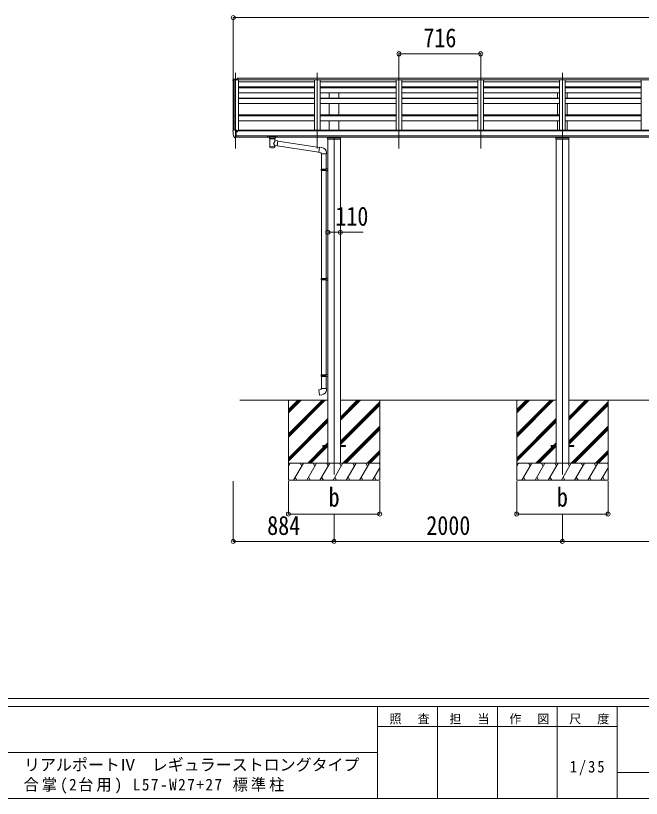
# Model space of a CAD drawing. Units: millimetres at full size, sheet at 1:35. Extents: x -9783 to 9892, y -6828 to 6752.
# Drawn here: x 36 to 5517, y -6828 to 23 of the extents above; entities that cross this region are included whole.
import ezdxf
from ezdxf.enums import TextEntityAlignment as Align

# ---------------------------------------------------------------- set-up
doc = ezdxf.new("R2010")
doc.units = ezdxf.units.MM
doc.header["$LTSCALE"] = 35
doc.header["$PDMODE"] = 32
doc.header["$PDSIZE"] = 35
for name, color, linetype, lineweight in [('0-0_0', 7, 'Continuous', 9), ('0-1_本体', 4, 'Continuous', 9), ('0-2_部品', 7, 'Continuous', 9), ('0-8_PARTS2', 2, 'Continuous', 9), ('0-A_寸法', 6, 'Continuous', 9), ('F-0_240', 7, 'Continuous', 9)]:
    doc.layers.add(name, color=color, linetype=linetype, lineweight=lineweight)
doc.styles.add('ＭＳ ゴシック', font='')
doc.styles.get('ＭＳ ゴシック').set_extended_font_data('MS Gothic')

msp = doc.modelspace()

# ---------------------------------------------------------------- linework, layer by layer
at = {"layer": '0-0_0'}
for p, q in [((1999.85, -3343.17), (2770.85, -3343.17)), ((2425.85, -3343.17), (2425.85, -4043.17)), ((2425.85, -3637.35), (2720.03, -3343.17)), ((2425.85, -3651.49), (2734.17, -3343.17)), ((2425.85, -3665.63), (2748.31, -3343.17)), ((2425.85, -3453.5), (2536.18, -3343.17)), ((2425.85, -3439.36), (2522.04, -3343.17)), ((2425.85, -3425.22), (2507.9, -3343.17)), ((2880.85, -3519), (3056.68, -3343.17)), ((2880.85, -3504.86), (3042.54, -3343.17)), ((2880.85, -3490.72), (3028.4, -3343.17)), ((2880.85, -3343.17), (4770.85, -3343.17)), ((3225.85, -3343.17), (3225.85, -4043.17)), ((4425.85, -3343.17), (4425.85, -4043.17)), ((4425.85, -3637.35), (4720.03, -3343.17)), ((4425.85, -3651.49), (4734.17, -3343.17)), ((4425.85, -3665.63), (4748.31, -3343.17)), ((4425.85, -3453.5), (4536.18, -3343.17)), ((4425.85, -3439.36), (4522.04, -3343.17)), ((4425.85, -3425.22), (4507.9, -3343.17)), ((4880.85, -3519), (5056.68, -3343.17)), ((4880.85, -3504.86), (5042.54, -3343.17)), ((4880.85, -3490.72), (5028.4, -3343.17)), ((4880.85, -3343.17), (6770.85, -3343.17)), ((5225.85, -3343.17), (5225.85, -4043.17)), ((2880.85, -3702.85), (3225.85, -3357.85)), ((2880.85, -3716.99), (3225.85, -3371.99)), ((2880.85, -3731.13), (3225.85, -3386.14)), ((4880.85, -3702.85), (5225.85, -3357.85)), ((4880.85, -3716.99), (5225.85, -3371.99)), ((4880.85, -3731.13), (5225.85, -3386.14)), ((2425.85, -3849.48), (2770.85, -3504.48)), ((2425.85, -3863.62), (2770.85, -3518.63)), ((2425.85, -3877.77), (2770.85, -3532.77)), ((4425.85, -3849.48), (4770.85, -3504.48)), ((4425.85, -3863.62), (4770.85, -3518.63)), ((4425.85, -3877.77), (4770.85, -3532.77)), ((2902.66, -3893.17), (3225.85, -3569.98)), ((2916.8, -3893.17), (3225.85, -3584.12)), ((2930.94, -3893.17), (3225.85, -3598.27)), ((4902.66, -3893.17), (5225.85, -3569.98)), ((4916.8, -3893.17), (5225.85, -3584.12)), ((4930.94, -3893.17), (5225.85, -3598.27)), ((2594.29, -3893.17), (2739.79, -3747.67)), ((2608.43, -3893.17), (2753.93, -3747.67)), ((2622.58, -3893.17), (2768.08, -3747.67)), ((2748.79, -3738.67), (2770.85, -3716.61)), ((2762.93, -3738.67), (2770.85, -3730.76)), ((4594.29, -3893.17), (4739.79, -3747.67)), ((4608.43, -3893.17), (4753.93, -3747.67)), ((4622.58, -3893.17), (4768.08, -3747.67)), ((4748.79, -3738.67), (4770.85, -3716.61)), ((4762.93, -3738.67), (4770.85, -3730.76)), ((3114.79, -3893.17), (3225.85, -3782.11)), ((3128.93, -3893.17), (3225.85, -3796.26)), ((3143.08, -3893.17), (3225.85, -3810.4)), ((5114.79, -3893.17), (5225.85, -3782.11)), ((5128.93, -3893.17), (5225.85, -3796.26)), ((5143.08, -3893.17), (5225.85, -3810.4)), ((3225.85, -3893.17), (2425.85, -3893.17)), ((2425.85, -3920.67), (2441.73, -3893.17)), ((2470.6, -4043.17), (2557.2, -3893.17)), ((2542.2, -3919.15), (2527.2, -3893.17)), ((2586.07, -4043.17), (2672.67, -3893.17)), ((2657.67, -3919.15), (2642.67, -3893.17)), ((2701.54, -4043.17), (2788.14, -3893.17)), ((2773.14, -3919.15), (2758.14, -3893.17)), ((2817.01, -4043.17), (2903.61, -3893.17)), ((2888.61, -3919.15), (2873.61, -3893.17)), ((2932.48, -4043.17), (3019.08, -3893.17)), ((3004.08, -3919.15), (2989.08, -3893.17)), ((3047.95, -4043.17), (3134.55, -3893.17)), ((3104.55, -3893.17), (3119.55, -3919.15)), ((3220.02, -3893.17), (3225.85, -3903.27)), ((5225.85, -3893.17), (4425.85, -3893.17)), ((4425.85, -3920.67), (4441.73, -3893.17)), ((4470.6, -4043.17), (4557.2, -3893.17)), ((4542.2, -3919.15), (4527.2, -3893.17)), ((4586.07, -4043.17), (4672.67, -3893.17)), ((4657.67, -3919.15), (4642.67, -3893.17)), ((4701.54, -4043.17), (4788.14, -3893.17)), ((4773.14, -3919.15), (4758.14, -3893.17)), ((4817.01, -4043.17), (4903.61, -3893.17)), ((4888.61, -3919.15), (4873.61, -3893.17)), ((4932.48, -4043.17), (5019.08, -3893.17)), ((5004.08, -3919.15), (4989.08, -3893.17)), ((5047.95, -4043.17), (5134.55, -3893.17)), ((5104.55, -3893.17), (5119.55, -3919.15)), ((5220.02, -3893.17), (5225.85, -3903.27)), ((3163.42, -4043.17), (3225.85, -3935.03)), ((5163.42, -4043.17), (5225.85, -3935.03)), ((2485.6, -4017.19), (2500.59, -4043.17)), ((2601.07, -4017.19), (2616.06, -4043.17)), ((2716.54, -4017.19), (2731.54, -4043.17)), ((2832.01, -4017.19), (2847.01, -4043.17)), ((2947.48, -4017.19), (2962.47, -4043.17)), ((3062.95, -4017.19), (3077.94, -4043.17)), ((3178.42, -4017.19), (3193.41, -4043.17)), ((4485.6, -4017.19), (4500.59, -4043.17)), ((4601.07, -4017.19), (4616.06, -4043.17)), ((4716.54, -4017.19), (4731.54, -4043.17)), ((4832.01, -4017.19), (4847.01, -4043.17)), ((4947.48, -4017.19), (4962.47, -4043.17)), ((5062.95, -4017.19), (5077.94, -4043.17)), ((5178.42, -4017.19), (5193.41, -4043.17)), ((2425.85, -4043.17), (3225.85, -4043.17)), ((4425.85, -4043.17), (5225.85, -4043.17))]:
    msp.add_line(p, q, dxfattribs=at)
at = {"layer": '0-1_本体'}
for p, q in [((1941.86, -541.42), (1941.85, -983.56)), ((1942.8, -540.53), (1950.63, -540.12)), ((1950.85, -540.2), (1950.85, -977.01)), ((1950.93, -540.31), (1951.55, -541.93)), ((7672.85, -540.11), (1981.35, -540.11)), ((1986.85, -540.11), (1986.85, -986.84)), ((2652.85, -540.11), (2652.85, -980.42)), ((2652.85, -540.11), (2702.85, -540.11)), ((2702.85, -540.11), (2702.85, -980.42)), ((3368.85, -540.11), (3368.85, -980.42)), ((3368.85, -540.11), (3418.85, -540.11)), ((3418.85, -540.11), (3418.85, -980.42)), ((4084.85, -540.11), (4084.85, -980.42)), ((4084.85, -540.11), (4134.85, -540.11)), ((4134.85, -540.11), (4134.85, -980.42)), ((4800.85, -540.11), (4800.85, -980.42)), ((4800.85, -540.11), (4850.85, -540.11)), ((4850.85, -540.11), (4850.85, -980.42)), ((5516.85, -540.11), (5516.85, -980.42)), ((5516.85, -540.11), (5566.85, -540.11)), ((1986.85, -556.65), (2652.85, -556.65)), ((1986.85, -600.23), (2652.85, -600.23)), ((1986.85, -602.6), (2652.85, -602.6)), ((2652.85, -605.56), (1986.85, -605.56)), ((2652.85, -608.23), (1986.85, -608.23)), ((2702.85, -556.65), (3368.85, -556.65)), ((2702.85, -600.23), (3368.85, -600.23)), ((2702.85, -602.6), (3368.85, -602.6)), ((3368.85, -605.56), (2702.85, -605.56)), ((3368.85, -608.23), (2702.85, -608.23)), ((2783.35, -605.56), (2783.35, -602.6)), ((2868.35, -605.56), (2868.35, -602.6)), ((3418.85, -556.65), (4084.85, -556.65)), ((3418.85, -600.23), (4084.85, -600.23)), ((3418.85, -602.6), (4084.85, -602.6)), ((4084.85, -605.56), (3418.85, -605.56)), ((4084.85, -608.23), (3418.85, -608.23)), ((4134.85, -556.65), (4800.85, -556.65)), ((4134.85, -600.23), (4800.85, -600.23)), ((4134.85, -602.6), (4800.85, -602.6)), ((4800.85, -605.56), (4134.85, -605.56)), ((4800.85, -608.23), (4134.85, -608.23)), ((4783.35, -605.56), (4783.35, -602.6)), ((4850.85, -556.65), (5516.85, -556.65)), ((4850.85, -600.23), (5516.85, -600.23)), ((4850.85, -602.6), (5516.85, -602.6)), ((5516.85, -605.56), (4850.85, -605.56)), ((5516.85, -608.23), (4850.85, -608.23)), ((4868.35, -605.56), (4868.35, -602.6)), ((2652.85, -653), (1986.85, -653)), ((3368.85, -653), (2702.85, -653)), ((2783.35, -698.42), (2783.35, -653)), ((2868.35, -698.42), (2868.35, -653)), ((4084.85, -653), (3418.85, -653)), ((4800.85, -653), (4134.85, -653)), ((4783.35, -698.42), (4783.35, -653)), ((5516.85, -653), (4850.85, -653)), ((4868.35, -698.42), (4868.35, -653)), ((2652.85, -698.42), (1986.85, -698.42)), ((2652.85, -703.29), (1986.85, -703.29)), ((2652.85, -747.56), (1986.85, -747.56)), ((3368.85, -698.42), (2702.85, -698.42)), ((3368.85, -703.29), (2702.85, -703.29)), ((3368.85, -747.56), (2702.85, -747.56)), ((2783.35, -846.66), (2783.35, -747.56)), ((2868.35, -846.66), (2868.35, -747.56)), ((4084.85, -698.42), (3418.85, -698.42)), ((4084.85, -703.29), (3418.85, -703.29)), ((4084.85, -747.56), (3418.85, -747.56)), ((4800.85, -698.42), (4134.85, -698.42)), ((4800.85, -703.29), (4134.85, -703.29)), ((4800.85, -747.56), (4134.85, -747.56)), ((4783.35, -846.66), (4783.35, -747.56)), ((5516.85, -698.42), (4850.85, -698.42)), ((5516.85, -703.29), (4850.85, -703.29)), ((5516.85, -747.56), (4850.85, -747.56)), ((4868.35, -846.66), (4868.35, -747.56)), ((2652.85, -846.66), (1986.85, -846.66)), ((2652.85, -853.51), (1986.85, -853.51)), ((3368.85, -846.66), (2702.85, -846.66)), ((3368.85, -853.51), (2702.85, -853.51)), ((4084.85, -846.66), (3418.85, -846.66)), ((4084.85, -853.51), (3418.85, -853.51)), ((4800.85, -846.66), (4134.85, -846.66)), ((4800.85, -853.51), (4134.85, -853.51)), ((5516.85, -846.66), (4850.85, -846.66)), ((5516.85, -853.51), (4850.85, -853.51)), ((2652.85, -897.11), (1986.85, -897.11)), ((3368.85, -897.11), (2702.85, -897.11)), ((2783.35, -980.42), (2783.35, -897.11)), ((2868.35, -980.42), (2868.35, -897.11)), ((4084.85, -897.11), (3418.85, -897.11)), ((4800.85, -897.11), (4134.85, -897.11)), ((4783.35, -980.42), (4783.35, -897.11)), ((5516.85, -897.11), (4850.85, -897.11)), ((4868.35, -980.42), (4868.35, -897.11)), ((1968.35, -986.84), (7683.35, -986.84)), ((1991.85, -980.42), (7659.85, -980.42)), ((1991.85, -980.42), (1991.85, -986.84)), ((7683.35, -1028.35), (1968.35, -1028.35)), ((7683.35, -1040.26), (1968.35, -1040.26)), ((2770.85, -1057.19), (2770.85, -3893.21)), ((2880.85, -1057.19), (2880.85, -3893.21)), ((4770.85, -1057.19), (4770.85, -3893.21)), ((4880.85, -1057.19), (4880.85, -3893.21))]:
    msp.add_line(p, q, dxfattribs=at)
for points in [[(1951.55, -977.01), (1951.55, -540.11), (1986.85, -540.11)], [(7670.35, -525.66), (1981.35, -525.66), (1981.35, -540.11)]]:
    msp.add_lwpolyline(points, dxfattribs=at)
msp.add_circle((1975.82, -991.51), 3, dxfattribs=at)
for centre, radius, start, end in [((1942.85, -541.53), 1, 93, 173.76966), ((1950.65, -540.42), 0.301, 21.06327, 92.86679)]:
    msp.add_arc(centre, radius, start, end, dxfattribs=at)
at = {"layer": '0-2_部品', "color": 4}
for p, q in [((1939.85, -541.4), (1939.85, -542.03)), ((1946.76, -532.6), (1942.69, -538.41)), ((1949.85, -532.03), (1947.52, -532.18)), ((1949.85, -532.03), (1968.35, -532.03)), ((1961.85, -540.11), (1961.85, -532.03)), ((1968.35, -532.03), (1978.35, -532.12)), ((1968.35, -540.11), (1968.35, -537.22)), ((1978.35, -537.22), (1968.35, -537.22)), ((1978.35, -537.22), (1978.35, -532.12)), ((1978.85, -525.66), (1978.85, -540.11)), ((1978.85, -525.66), (1981.35, -525.66)), ((1979.85, -525.66), (1979.85, -540.11)), ((1939.85, -986.38), (1939.85, -987.01)), ((1946.76, -977.58), (1942.7, -983.39)), ((1961.85, -1045.51), (1961.85, -977.01)), ((1963.35, -977.93), (1961.85, -977.93)), ((1968.35, -986.75), (1961.85, -986.35)), ((1963.35, -977.93), (1963.35, -984.1)), ((1973.03, -979.43), (1963.35, -978.71)), ((1963.35, -981.7), (1977.35, -981.75)), ((1972.82, -991.93), (1973.35, -991.93)), ((1973.35, -991.93), (1973.65, -991.93)), ((1973.85, -981.74), (1973.85, -979.84)), ((1978.35, -982.86), (1978.35, -986.84)), ((1954.23, -1043.7), (1944.48, -1028.32)), ((1960.35, -1045.42), (1956.64, -1045.19)), ((1960.35, -1045.42), (1961.85, -1045.51)), ((1961.85, -1043.31), (1962.35, -1043.31)), ((1962.35, -1043.31), (1962.85, -1042.31)), ((1968.35, -1042.31), (1962.85, -1042.31)), ((2771.85, -1047.89), (2879.85, -1047.89)), ((4771.85, -1047.89), (4879.85, -1047.89)), ((2725.85, -3738.67), (2725.85, -3747.67)), ((2770.85, -3738.67), (2725.85, -3738.67)), ((2770.85, -3747.67), (2725.85, -3747.67)), ((2925.85, -3738.67), (2880.85, -3738.67)), ((2925.85, -3747.67), (2880.85, -3747.67)), ((2925.85, -3738.67), (2925.85, -3747.67)), ((4725.85, -3738.67), (4725.85, -3747.67)), ((4770.85, -3738.67), (4725.85, -3738.67)), ((4770.85, -3747.67), (4725.85, -3747.67)), ((4925.85, -3738.67), (4880.85, -3738.67)), ((4925.85, -3747.67), (4880.85, -3747.67)), ((4925.85, -3738.67), (4925.85, -3747.67))]:
    msp.add_line(p, q, dxfattribs=at)
at = {"layer": '0-2_部品'}
for p, q in [((2241.35, -1028.51), (2241.35, -1039.27)), ((2241.35, -1028.71), (2241.35, -1030.25)), ((2243.35, -1027.85), (2326.35, -1027.85)), ((2243.35, -1030.03), (2326.35, -1030.03)), ((2243.35, -1039.94), (2257.85, -1039.94)), ((2257.85, -1046.75), (2257.85, -1036.47)), ((2261.95, -1051.25), (2261.93, -1131.54)), ((2307.75, -1068.82), (2307.75, -1051.23)), ((2332.97, -1072.73), (2307.75, -1068.81)), ((2311.85, -1046.75), (2311.85, -1036.47)), ((2311.85, -1039.94), (2326.35, -1039.94)), ((2332.97, -1072.73), (2325.95, -1117.98)), ((2328.35, -1028.51), (2328.35, -1039.27)), ((2696.79, -1131.23), (2332.66, -1074.74)), ((2307.77, -1131.54), (2307.75, -1114.91)), ((2307.75, -1115.16), (2325.95, -1117.98)), ((2693.12, -1173.16), (2326.22, -1116.24)), ((2717.77, -1131.35), (2696.94, -1129.53)), ((2712.85, -1187.1), (2758.85, -1187.1)), ((2714.85, -1187.1), (2714.85, -1321.09)), ((2756.85, -1187.1), (2756.85, -1318.53)), ((2758.85, -1187.1), (2758.85, -1176.18)), ((2712.85, -1323.09), (2713.85, -1321.09)), ((2712.85, -1323.09), (2756.85, -1323.09)), ((2712.85, -1323.09), (2712.85, -1331.09)), ((2712.85, -1331.09), (2756.85, -1331.09)), ((2712.85, -1331.09), (2713.85, -1333.09)), ((2713.85, -1321.09), (2756.85, -1321.09)), ((2713.85, -1333.09), (2756.85, -1333.09)), ((2714.85, -1333.09), (2714.85, -2277.28)), ((2752.37, -1323.09), (2751.94, -1321.09)), ((2754.85, -1318.59), (2770.85, -1318.12)), ((2754.85, -1320.59), (2754.85, -1318.59)), ((2754.85, -1320.59), (2756.85, -1320.59)), ((2754.85, -1335.59), (2754.85, -1333.59)), ((2754.85, -1335.59), (2770.85, -1336.06)), ((2756.85, -1335.65), (2756.85, -2274.72)), ((2770.85, -1318.12), (2770.85, -1336.06)), ((2712.85, -2279.28), (2713.85, -2277.28)), ((2712.85, -2279.28), (2756.85, -2279.28)), ((2712.85, -2279.28), (2712.85, -2287.28)), ((2712.85, -2287.28), (2756.85, -2287.28)), ((2712.85, -2287.28), (2713.85, -2289.28)), ((2713.85, -2277.28), (2756.85, -2277.28)), ((2713.85, -2289.28), (2756.85, -2289.28)), ((2714.85, -2289.28), (2714.85, -3122.44)), ((2752.37, -2279.28), (2751.94, -2277.28)), ((2754.85, -2274.78), (2770.85, -2274.31)), ((2754.85, -2276.78), (2754.85, -2274.78)), ((2754.85, -2276.78), (2756.85, -2276.78)), ((2754.85, -2291.78), (2754.85, -2289.78)), ((2754.85, -2291.78), (2770.85, -2292.25)), ((2756.85, -2291.84), (2756.85, -3119.88)), ((2770.85, -2274.31), (2770.85, -2292.25)), ((2712.85, -3124.44), (2713.85, -3122.44)), ((2712.85, -3124.44), (2756.85, -3124.44)), ((2712.85, -3124.44), (2712.85, -3132.44)), ((2712.85, -3132.44), (2756.85, -3132.44)), ((2712.85, -3132.44), (2713.85, -3134.44)), ((2713.85, -3122.44), (2756.85, -3122.44)), ((2713.85, -3134.44), (2756.85, -3134.44)), ((2714.85, -3134.44), (2714.85, -3240.58)), ((2752.37, -3124.44), (2751.94, -3122.44)), ((2754.85, -3119.94), (2770.85, -3119.47)), ((2754.85, -3121.94), (2754.85, -3119.94)), ((2754.85, -3121.94), (2756.85, -3121.94)), ((2754.85, -3136.94), (2754.85, -3134.94)), ((2754.85, -3136.94), (2770.85, -3137.41)), ((2756.85, -3137), (2756.85, -3240.58)), ((2770.85, -3119.47), (2770.85, -3137.41)), ((2712.85, -3240.58), (2758.85, -3240.58)), ((2712.85, -3250.58), (2712.85, -3240.58)), ((2758.85, -3240.58), (2758.85, -3251.49))]:
    msp.add_line(p, q, dxfattribs=at)
at = {"layer": '0-2_部品', "color": 4}
for points in [[(1961.85, -977.01), (1949.85, -977.01), (1947.52, -977.15)], [(1968.35, -1042.31), (1968.35, -984.1), (1963.35, -984.1)], [(1973.03, -979.43), (1973.19, -979.45), (1973.35, -979.48), (1973.5, -979.52), (1973.62, -979.57), (1973.72, -979.63), (1973.79, -979.7), (1973.84, -979.77), (1973.85, -979.84)], [(1973.65, -990.74), (1973.65, -991.93), (1978.35, -991.93)], [(1978.35, -990.31), (1978.35, -991.93), (1978.82, -991.93)], [(1961.85, -1031.62), (1965.01, -1031.21), (1968.35, -1030.79)], [(2882.85, -1040.21), (2882.85, -1057.14), (2768.85, -1057.14), (2768.85, -1040.21)], [(4882.85, -1040.21), (4882.85, -1057.14), (4768.85, -1057.14), (4768.85, -1040.21)]]:
    msp.add_lwpolyline(points, dxfattribs=at)
at = {"layer": '0-2_部品'}
for points in [[(2241.35, -1028.51), (2241.39, -1028.32), (2241.47, -1028.18), (2241.57, -1028.09), (2241.67, -1028.03), (2241.79, -1027.98), (2242.08, -1027.92), (2242.57, -1027.87), (2243.12, -1027.85), (2243.35, -1027.85)], [(2241.35, -1039.27), (2241.39, -1039.47), (2241.47, -1039.61), (2241.57, -1039.7), (2241.67, -1039.76), (2241.79, -1039.81), (2242.08, -1039.87), (2242.57, -1039.91), (2243.12, -1039.94), (2243.35, -1039.94)], [(2257.89, -1046.69), (2257.86, -1047.04), (2258.11, -1048), (2258.63, -1048.88), (2259.44, -1049.72), (2260.55, -1050.52), (2261.95, -1051.25)], [(2307.75, -1051.23), (2307.98, -1051.14), (2309.34, -1050.41), (2310.45, -1049.56), (2311.21, -1048.69), (2311.67, -1047.79), (2311.84, -1046.91)], [(2326.35, -1027.85), (2326.7, -1027.85), (2327.23, -1027.88), (2327.68, -1027.93), (2327.99, -1028.01), (2328.16, -1028.11), (2328.28, -1028.24), (2328.34, -1028.42), (2328.35, -1028.51)], [(2326.35, -1039.94), (2326.7, -1039.93), (2327.23, -1039.91), (2327.68, -1039.86), (2327.99, -1039.78), (2328.16, -1039.68), (2328.28, -1039.54), (2328.34, -1039.36), (2328.35, -1039.27)], [(2696.94, -1129.53), (2692.93, -1175.35), (2712.85, -1177.1), (2712.85, -1187.1)], [(2752.37, -1323.09), (2752.37, -1331.09), (2751.94, -1333.09)], [(2754.85, -1333.59), (2756.85, -1333.59), (2756.85, -1320.59)], [(2752.37, -2279.28), (2752.37, -2287.28), (2751.94, -2289.28)], [(2754.85, -2289.78), (2756.85, -2289.78), (2756.85, -2276.78)], [(2752.37, -3124.44), (2752.37, -3132.44), (2751.94, -3134.44)], [(2754.85, -3134.94), (2756.85, -3134.94), (2756.85, -3121.94)], [(2717.77, -3296.32), (2696.94, -3298.15), (2692.93, -3252.32), (2712.85, -3250.58)]]:
    msp.add_lwpolyline(points, dxfattribs=at)
at = {"layer": '0-2_部品', "color": 4}
for centre, radius, start, end in [((1942.85, -541.4), 3, 93, 180), ((2141.85, -542.03), 202, 180, 188.08549), ((1947.58, -533.17), 1, 93.5, 145), ((1942.85, -986.38), 3, 93, 180), ((2132.34, -987.01), 192.49, 180.0008, 192.1233), ((1947.08, -1026.82), 3, 191.83348, 210), ((1947.58, -978.15), 1, 93.5, 145), ((1975.85, -991.93), 2.5, 151.64236, 180), ((1975.85, -991.93), 2.5, 0, 151.64236), ((1956.83, -1042.2), 3, 210, 266.5)]:
    msp.add_arc(centre, radius, start, end, dxfattribs=at)
at = {"layer": '0-2_部品'}
for centre, start, end in [((2713.85, -1176.18), 0, 85), ((2713.85, -3251.49), 275, 0)]:
    msp.add_arc(centre, 45, start, end, dxfattribs=at)
at = {"layer": '0-2_部品', "color": 4}
msp.add_ellipse((1977.35, -982.86), major_axis=(-0.02, 1.1), ratio=0.906239, start_param=4.6917496, end_param=6.2625459, dxfattribs=at)
at = {"layer": '0-2_部品'}
for centre, major_axis, ratio, start_param, end_param in [((2243.35, -1030.25), (2, 0), 0.109601, 1.5707963, 3.1415927), ((2284.85, -1036.47), (27, 0), 0.122176, 6.2831853, 9.424778), ((2284.86, -1051.7), (-22.91, 0.42), 0.072511, 0.0008029, 1.5715993), ((2284.86, -1053.32), (-22.91, 0.42), 0.072511, 0.0008029, 1.5715993), ((2284.84, -1051.7), (22.92, 0.42), 0.07247, 4.71158, 6.2823764), ((2284.84, -1053.32), (22.92, 0.42), 0.07247, 4.71158, 6.2823764), ((2284.85, -1095.36), (-22.81, -26.62), 0.234429, 1.6855472, 3.1268519), ((2295.85, -1046.75), (16, 0), 0.361356, 6.2636979, 6.2831853), ((2326.35, -1030.25), (2, 0), 0.109601, 0, 1.5707963), ((2284.85, -1131.54), (22.92, 0), 0.101955, 3.1415499, 6.2833984), ((2284.85, -1119.1), (22.91, 0), 0.122865, 3.1415927, 6.2831853), ((2287.41, -1092.71), (20.32, -22.25), 0.045535, 0.0389954, 1.3075346)]:
    msp.add_ellipse(centre, major_axis=major_axis, ratio=ratio, start_param=start_param, end_param=end_param, dxfattribs=at)
at = {"layer": '0-8_PARTS2'}
for p, q in [((1961.85, -1140.83), (1961.85, -478.3)), ((2677.85, -1140.83), (2677.85, -478.3)), ((3393.85, -1140.83), (3393.85, -478.3)), ((4109.85, -1140.83), (4109.85, -478.3)), ((4825.85, -1140.83), (4825.85, -478.3)), ((2825.85, -1047.03), (2825.85, -3993.17)), ((4825.85, -1047.03), (4825.85, -3993.17))]:
    msp.add_line(p, q, dxfattribs=at)
at = {"layer": '0-A_寸法'}
for p, q in [((1941.86, 5.19), (1941.86, -540.44)), ((1941.86, 5.19), (7709.85, 5.19)), ((3393.85, -311.43), (3393.85, -540.44)), ((3393.85, -311.43), (4109.85, -311.43)), ((4109.85, -311.43), (4109.85, -540.44)), ((2770.85, -1873.35), (2880.85, -1873.35)), ((2880.85, -1873.35), (3080.85, -1873.35)), ((1941.86, -4579.54), (1941.86, -4050.59)), ((2425.85, -4339.56), (2425.85, -4050.59)), ((3225.85, -4339.56), (3225.85, -4050.59)), ((4425.85, -4339.56), (4425.85, -4050.59)), ((5225.85, -4339.56), (5225.85, -4050.59)), ((2425.85, -4339.56), (3225.85, -4339.56)), ((2825.85, -4579.54), (2825.85, -4339.56)), ((4425.85, -4339.56), (5225.85, -4339.56)), ((4825.85, -4579.54), (4825.85, -4339.56)), ((1941.86, -4579.54), (2825.85, -4579.54)), ((2825.85, -4579.54), (4825.85, -4579.54)), ((6825.85, -4579.54), (4825.85, -4579.54))]:
    msp.add_line(p, q, dxfattribs=at)
for p in [(1941.86, 5.19), (3393.85, -311.43), (4109.85, -311.43), (2770.85, -1873.35), (2880.85, -1873.35), (2425.85, -4339.56), (3225.85, -4339.56), (4425.85, -4339.56), (5225.85, -4339.56), (1941.86, -4579.54), (2825.85, -4579.54), (4825.85, -4579.54)]:
    msp.add_point(p, dxfattribs=at)
at = {"layer": 'F-0_240', "color": 5}
for p, q in [((-9783.03, -5953.1), (9396.97, -5953.1)), ((-9783.03, -6023.1), (6285.75, -6023.1)), ((3205.75, -6023.1), (3205.75, -6828.1)), ((3730.75, -6023.1), (3730.75, -6828.1)), ((4255.75, -6023.1), (4255.75, -6828.1)), ((4780.75, -6023.1), (4780.75, -6828.1)), ((5305.75, -6023.1), (5305.75, -6828.1)), ((3205.75, -6198.1), (5305.75, -6198.1)), ((-3969.25, -6425.6), (3205.75, -6425.6)), ((5305.75, -6600.6), (6285.75, -6600.6)), ((-9783.03, -6828.1), (9396.97, -6828.1))]:
    msp.add_line(p, q, dxfattribs=at)

# ---------------------------------------------------------------- texts
at = {"layer": '0-A_寸法', "color": 7, "style": 'ＭＳ ゴシック', "width": 0.85}
for s, p in [('716', (3607.48, -304.43)), ('110', (2836.48, -1866.35)), ('b', (2777.73, -4325.18)), ('b', (4777.73, -4325.18)), ('884', (2239.48, -4572.54)), ('2000', (3633.35, -4572.54))]:
    msp.add_text(s, height=166.8, dxfattribs=at).set_placement(p, align=Align.BOTTOM_LEFT)
at = {"layer": 'F-0_240', "style": 'ＭＳ ゴシック'}
msp.add_text('リアルポートⅣ\u3000レギュラーストロングタイプ', height=102.6, dxfattribs=at).set_placement((109.35, -6616.22), align=Align.BOTTOM_LEFT)
at = {"layer": 'F-0_240', "attachment_point": 7, "style": 'ＭＳ ゴシック'}
for s, insert, char_height in [('\\T1.17;照\u3000査', (3310.76, -6180.6), 76.98), ('\\T1.17;担\u3000当', (3835.76, -6180.6), 76.98), ('\\T1.17;作\u3000図', (4360.75, -6180.6), 76.98), ('\\T1.17;尺\u3000度', (4885.76, -6180.6), 76.98), ('\\T1.28;\\W0.9;1/35', (4890.13, -6626.85), 102.6), ('\\T1.2;\\W0.95;合掌(2台用)\\~L57-W27+27\\~標準柱', (105.77, -6786.55), 102.6)]:
    msp.add_mtext(s, dxfattribs=dict(at, insert=insert, char_height=char_height))

doc.saveas('drawing.dxf')
